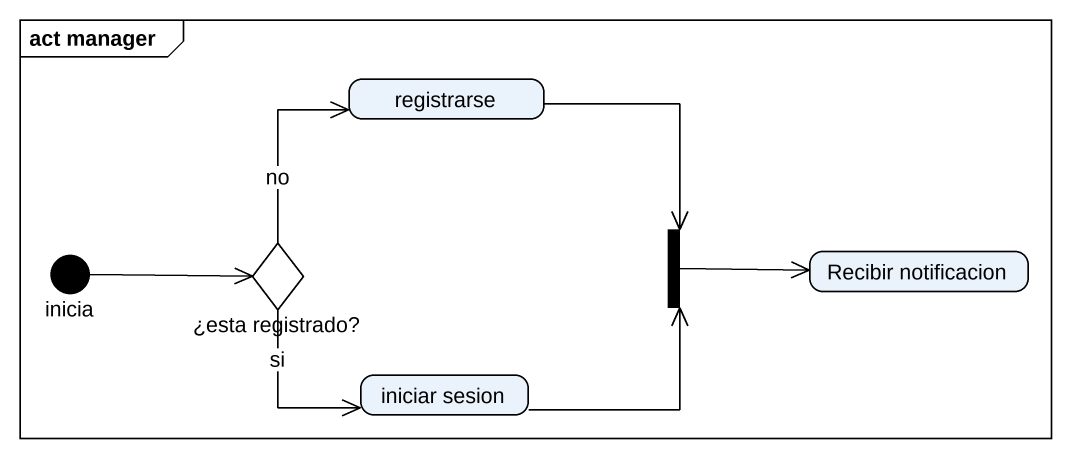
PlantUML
@startuml
mainframe act manager
hide empty description
state registrarse
state inicia <<start>>
state "¿esta registrado?" as esta_registrado <<choice>>
state fork1 <<join>>
state "Recibir notificacion" as Recibir_notificacion
state "iniciar sesion" as iniciar_sesion
registrarse --> fork1
inicia -right-> esta_registrado
esta_registrado -up-> registrarse : no
esta_registrado --> iniciar_sesion : si
fork1 -right-> Recibir_notificacion
iniciar_sesion -right-> fork1
@enduml
